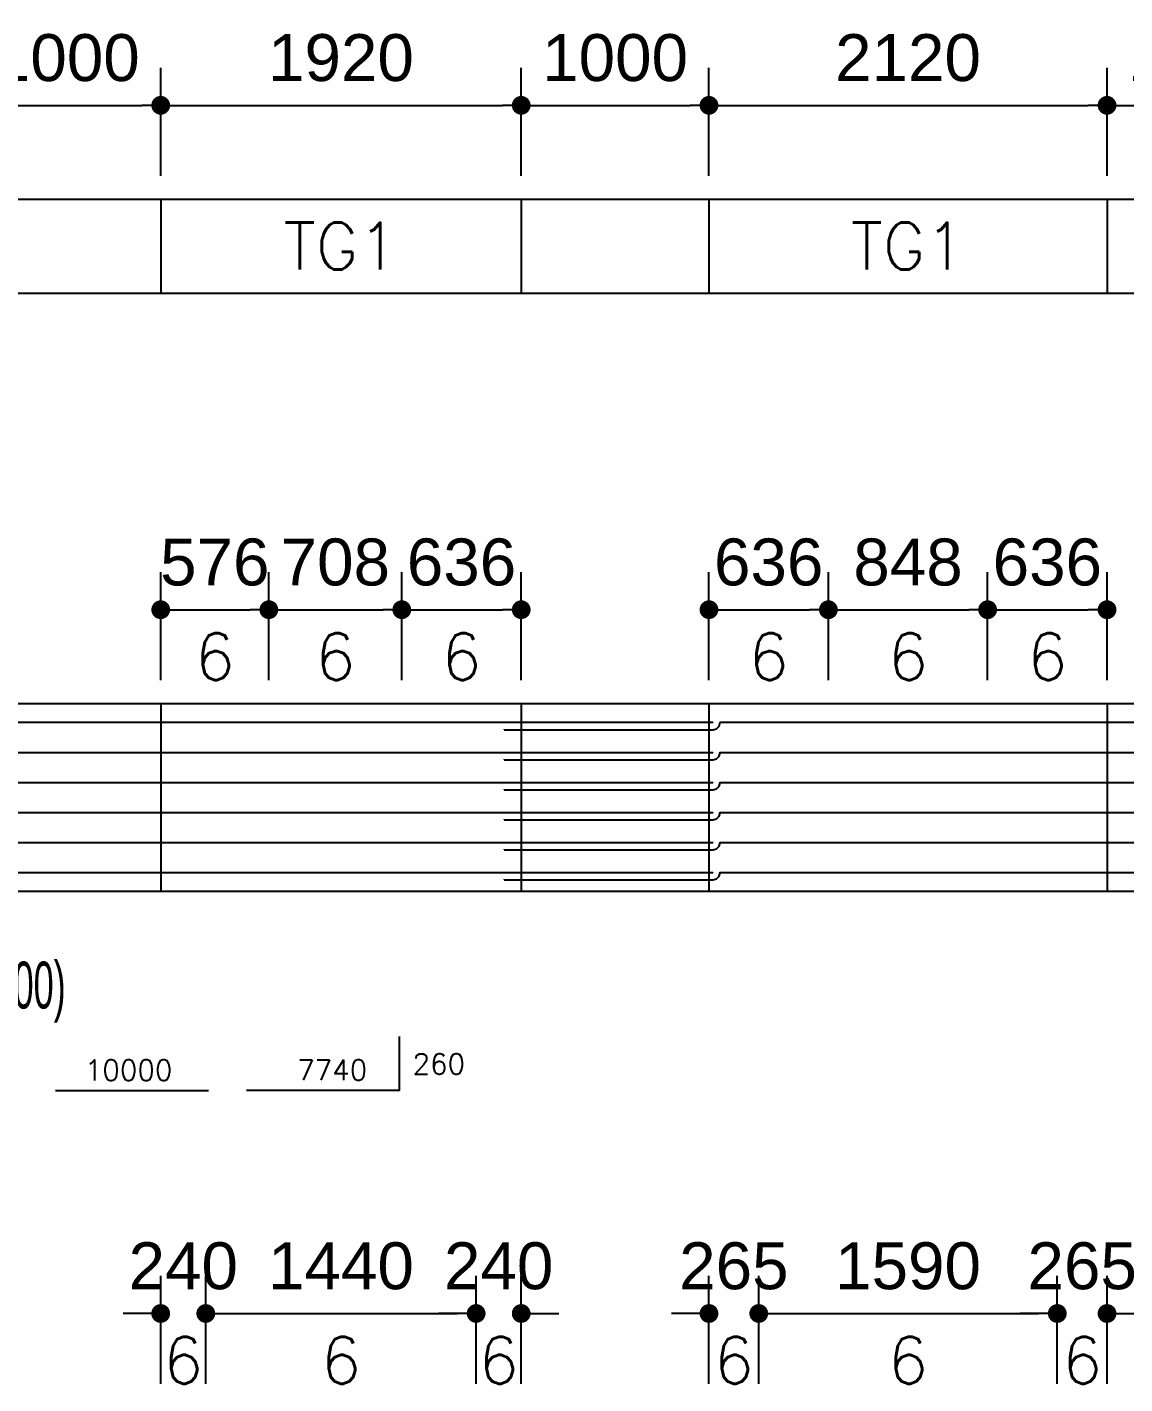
# Model space of a CAD drawing. Header units: millimetres. Extents: x 350420 to 672135, y -312840 to -44390.
# Drawn here: x 478763 to 484609, y -124435 to -117206 of the extents above; entities that cross this region are included whole.
import ezdxf
from ezdxf.enums import TextEntityAlignment as Align

# ---------------------------------------------------------------- set-up
doc = ezdxf.new("R2010")
doc.units = ezdxf.units.MM
doc.header["$LTSCALE"] = 65
doc.layers.get('Defpoints').update_dxf_attribs({"color": 145})
for name, color, linetype in [('RP_TAG', 7, 'Continuous'), ('XDIM', 7, 'Continuous'), ('XREBAR', 1, 'Continuous'), ('XSTRUCT', 2, 'Continuous')]:
    doc.layers.add(name, color=color, linetype=linetype)
doc.styles.add('RPWK1', font='arial.ttf', dxfattribs={"bigfont": 'whgtxt.shx'})
doc.styles.add('RPWK2', font='romans.shx', dxfattribs={"bigfont": 'whgtxt.shx'})
doc.styles.get("Standard").update_dxf_attribs({"font": 'arial.ttf'})
doc.styles.add('XRebar', font='Romans.shx', dxfattribs={"bigfont": 'whgtxt.shx'})
doc.dimstyles.new('XRebarm', dxfattribs={"dimscale": 100, "dimtxt": 2.5, "dimasz": 1, "dimexe": 2, "dimexo": 0, "dimgap": 1.25, "dimtad": 1, "dimdec": 0, "dimzin": 0, "dimdsep": 46, "dimtxsty": 'Standard', "dimblk": 'DOT', "dimcen": 0.09, "dimclrd": 7, "dimclre": 7, "dimclrt": 3, "dimadec": 0, "dimazin": 0, "dimtfac": 1, "dimtdec": 4, "dimtofl": 0, "dimtmove": 0, "dimatfit": 3, "dimfxl": 0, "dimtolj": 1, "dimtzin": 0, "dimarcsym": 0})

# ---------------------------------------------------------------- blocks, each defined once
blk = doc.blocks.new('_Dot')
at = {"color": 0, "linetype": 'ByBlock', "lineweight": -2}
blk.add_line((-0.5, 0), (-1, 0), dxfattribs=at)
at = {"color": 0, "linetype": 'ByBlock', "const_width": 0.5}
blk.add_lwpolyline([(-0.25, 0, 1), (0.25, 0, 1)], format="xyb", close=True, dxfattribs=at)
blk = doc.blocks.new('*D1244')
at = {"layer": 'Defpoints', "color": 0, "linetype": 'Continuous', "transparency": 16777216}
for p in [(479474, -117622.5), (478474, -117997.5), (479474, -117997.5)]:
    blk.add_point(p, dxfattribs=at).dxf.unprotected_set("ltscale", 0)
at = {"layer": 'XDIM', "color": 7, "linetype": 'Continuous', "lineweight": -2, "transparency": 16777216}
for p, q in [((478474, -117997.5), (478474, -117422.5)), ((479474, -117997.5), (479474, -117422.5)), ((478574, -117622.5), (479374, -117622.5))]:
    blk.add_line(p, q, dxfattribs=at).dxf.unprotected_set("ltscale", 0)
at = {"layer": 'XDIM', "color": 7, "linetype": 'Continuous', "lineweight": -2, "transparency": 16777216, "xscale": 100, "yscale": 100, "zscale": 100, "rotation": 180}
blk.add_blockref('_Dot', (478474, -117622.5), dxfattribs=at).dxf.unprotected_set("ltscale", 0)
at = {"layer": 'XDIM', "color": 7, "linetype": 'Continuous', "lineweight": -2, "transparency": 16777216, "xscale": 100, "yscale": 100, "zscale": 100}
blk.add_blockref('_Dot', (479474, -117622.5), dxfattribs=at).dxf.unprotected_set("ltscale", 0)
at = {"layer": 'XDIM', "color": 3, "linetype": 'Continuous', "transparency": 16777216, "insert": (478974, -117369.9), "char_height": 250, "attachment_point": 5}
blk.add_mtext('\\A1;1000', dxfattribs=at).dxf.unprotected_set("ltscale", 0)
blk = doc.blocks.new('*D1245')
at = {"layer": 'Defpoints', "color": 0, "linetype": 'Continuous', "transparency": 16777216}
for p in [(481394, -117622.5), (479474, -117997.5), (481394, -117997.5)]:
    blk.add_point(p, dxfattribs=at).dxf.unprotected_set("ltscale", 0)
at = {"layer": 'XDIM', "color": 7, "linetype": 'Continuous', "lineweight": -2, "transparency": 16777216}
for p, q in [((479474, -117997.5), (479474, -117422.5)), ((481394, -117997.5), (481394, -117422.5)), ((479574, -117622.5), (481294, -117622.5))]:
    blk.add_line(p, q, dxfattribs=at).dxf.unprotected_set("ltscale", 0)
at = {"layer": 'XDIM', "color": 7, "linetype": 'Continuous', "lineweight": -2, "transparency": 16777216, "xscale": 100, "yscale": 100, "zscale": 100, "rotation": 180}
blk.add_blockref('_Dot', (479474, -117622.5), dxfattribs=at).dxf.unprotected_set("ltscale", 0)
at = {"layer": 'XDIM', "color": 7, "linetype": 'Continuous', "lineweight": -2, "transparency": 16777216, "xscale": 100, "yscale": 100, "zscale": 100}
blk.add_blockref('_Dot', (481394, -117622.5), dxfattribs=at).dxf.unprotected_set("ltscale", 0)
at = {"layer": 'XDIM', "color": 3, "linetype": 'Continuous', "transparency": 16777216, "insert": (480434, -117369.9), "char_height": 250, "attachment_point": 5}
blk.add_mtext('\\A1;1920', dxfattribs=at).dxf.unprotected_set("ltscale", 0)
blk = doc.blocks.new('*D1246')
at = {"layer": 'Defpoints', "color": 0, "linetype": 'Continuous', "transparency": 16777216}
for p in [(482394, -117622.5), (481394, -117997.5), (482394, -117997.5)]:
    blk.add_point(p, dxfattribs=at).dxf.unprotected_set("ltscale", 0)
at = {"layer": 'XDIM', "color": 7, "linetype": 'Continuous', "lineweight": -2, "transparency": 16777216}
for p, q in [((481394, -117997.5), (481394, -117422.5)), ((482394, -117997.5), (482394, -117422.5)), ((481494, -117622.5), (482294, -117622.5))]:
    blk.add_line(p, q, dxfattribs=at).dxf.unprotected_set("ltscale", 0)
at = {"layer": 'XDIM', "color": 7, "linetype": 'Continuous', "lineweight": -2, "transparency": 16777216, "xscale": 100, "yscale": 100, "zscale": 100, "rotation": 180}
blk.add_blockref('_Dot', (481394, -117622.5), dxfattribs=at).dxf.unprotected_set("ltscale", 0)
at = {"layer": 'XDIM', "color": 7, "linetype": 'Continuous', "lineweight": -2, "transparency": 16777216, "xscale": 100, "yscale": 100, "zscale": 100}
blk.add_blockref('_Dot', (482394, -117622.5), dxfattribs=at).dxf.unprotected_set("ltscale", 0)
at = {"layer": 'XDIM', "color": 3, "linetype": 'Continuous', "transparency": 16777216, "insert": (481894, -117369.9), "char_height": 250, "attachment_point": 5}
blk.add_mtext('\\A1;1000', dxfattribs=at).dxf.unprotected_set("ltscale", 0)
blk = doc.blocks.new('*D1247')
at = {"layer": 'Defpoints', "color": 0, "linetype": 'Continuous', "transparency": 16777216}
for p in [(484514, -117622.5), (482394, -117997.5), (484514, -117997.5)]:
    blk.add_point(p, dxfattribs=at).dxf.unprotected_set("ltscale", 0)
at = {"layer": 'XDIM', "color": 7, "linetype": 'Continuous', "lineweight": -2, "transparency": 16777216}
for p, q in [((482394, -117997.5), (482394, -117422.5)), ((484514, -117997.5), (484514, -117422.5)), ((482494, -117622.5), (484414, -117622.5))]:
    blk.add_line(p, q, dxfattribs=at).dxf.unprotected_set("ltscale", 0)
at = {"layer": 'XDIM', "color": 7, "linetype": 'Continuous', "lineweight": -2, "transparency": 16777216, "xscale": 100, "yscale": 100, "zscale": 100, "rotation": 180}
blk.add_blockref('_Dot', (482394, -117622.5), dxfattribs=at).dxf.unprotected_set("ltscale", 0)
at = {"layer": 'XDIM', "color": 7, "linetype": 'Continuous', "lineweight": -2, "transparency": 16777216, "xscale": 100, "yscale": 100, "zscale": 100}
blk.add_blockref('_Dot', (484514, -117622.5), dxfattribs=at).dxf.unprotected_set("ltscale", 0)
at = {"layer": 'XDIM', "color": 3, "linetype": 'Continuous', "transparency": 16777216, "insert": (483454, -117369.9), "char_height": 250, "attachment_point": 5}
blk.add_mtext('\\A1;2120', dxfattribs=at).dxf.unprotected_set("ltscale", 0)
blk = doc.blocks.new('*D1248')
at = {"layer": 'Defpoints', "color": 0, "linetype": 'Continuous', "transparency": 16777216}
for p in [(485514, -117622.5), (484514, -117997.5), (485514, -117997.5)]:
    blk.add_point(p, dxfattribs=at).dxf.unprotected_set("ltscale", 0)
at = {"layer": 'XDIM', "color": 7, "linetype": 'Continuous', "lineweight": -2, "transparency": 16777216}
for p, q in [((484514, -117997.5), (484514, -117422.5)), ((485514, -117997.5), (485514, -117422.5)), ((484614, -117622.5), (485414, -117622.5))]:
    blk.add_line(p, q, dxfattribs=at).dxf.unprotected_set("ltscale", 0)
at = {"layer": 'XDIM', "color": 7, "linetype": 'Continuous', "lineweight": -2, "transparency": 16777216, "xscale": 100, "yscale": 100, "zscale": 100, "rotation": 180}
blk.add_blockref('_Dot', (484514, -117622.5), dxfattribs=at).dxf.unprotected_set("ltscale", 0)
at = {"layer": 'XDIM', "color": 7, "linetype": 'Continuous', "lineweight": -2, "transparency": 16777216, "xscale": 100, "yscale": 100, "zscale": 100}
blk.add_blockref('_Dot', (485514, -117622.5), dxfattribs=at).dxf.unprotected_set("ltscale", 0)
at = {"layer": 'XDIM', "color": 3, "linetype": 'Continuous', "transparency": 16777216, "insert": (485014, -117369.9), "char_height": 250, "attachment_point": 5}
blk.add_mtext('\\A1;1000', dxfattribs=at).dxf.unprotected_set("ltscale", 0)
blk = doc.blocks.new('*D1263')
at = {"layer": 'Defpoints', "color": 0, "linetype": 'Continuous', "transparency": 16777216}
for p in [(480050, -120310), (479474, -120685), (480050, -120685)]:
    blk.add_point(p, dxfattribs=at).dxf.unprotected_set("ltscale", 0)
at = {"layer": 'XDIM', "color": 7, "linetype": 'Continuous', "lineweight": -2, "transparency": 16777216}
for p, q in [((479474, -120685), (479474, -120110)), ((480050, -120685), (480050, -120110)), ((479574, -120310), (479950, -120310))]:
    blk.add_line(p, q, dxfattribs=at).dxf.unprotected_set("ltscale", 0)
at = {"layer": 'XDIM', "color": 7, "linetype": 'Continuous', "lineweight": -2, "transparency": 16777216, "xscale": 100, "yscale": 100, "zscale": 100, "rotation": 180}
blk.add_blockref('_Dot', (479474, -120310), dxfattribs=at).dxf.unprotected_set("ltscale", 0)
at = {"layer": 'XDIM', "color": 7, "linetype": 'Continuous', "lineweight": -2, "transparency": 16777216, "xscale": 100, "yscale": 100, "zscale": 100}
blk.add_blockref('_Dot', (480050, -120310), dxfattribs=at).dxf.unprotected_set("ltscale", 0)
at = {"layer": 'XDIM', "color": 3, "linetype": 'Continuous', "transparency": 16777216, "insert": (479762, -120057.4), "char_height": 250, "attachment_point": 5}
blk.add_mtext('\\A1;576', dxfattribs=at).dxf.unprotected_set("ltscale", 0)
blk = doc.blocks.new('*D1264')
at = {"layer": 'Defpoints', "color": 0, "linetype": 'Continuous', "transparency": 16777216}
for p in [(480758, -120310), (480050, -120685), (480758, -120685)]:
    blk.add_point(p, dxfattribs=at).dxf.unprotected_set("ltscale", 0)
at = {"layer": 'XDIM', "color": 7, "linetype": 'Continuous', "lineweight": -2, "transparency": 16777216}
for p, q in [((480050, -120685), (480050, -120110)), ((480758, -120685), (480758, -120110)), ((480150, -120310), (480658, -120310))]:
    blk.add_line(p, q, dxfattribs=at).dxf.unprotected_set("ltscale", 0)
at = {"layer": 'XDIM', "color": 7, "linetype": 'Continuous', "lineweight": -2, "transparency": 16777216, "xscale": 100, "yscale": 100, "zscale": 100, "rotation": 180}
blk.add_blockref('_Dot', (480050, -120310), dxfattribs=at).dxf.unprotected_set("ltscale", 0)
at = {"layer": 'XDIM', "color": 7, "linetype": 'Continuous', "lineweight": -2, "transparency": 16777216, "xscale": 100, "yscale": 100, "zscale": 100}
blk.add_blockref('_Dot', (480758, -120310), dxfattribs=at).dxf.unprotected_set("ltscale", 0)
at = {"layer": 'XDIM', "color": 3, "linetype": 'Continuous', "transparency": 16777216, "insert": (480404, -120057.4), "char_height": 250, "attachment_point": 5}
blk.add_mtext('\\A1;708', dxfattribs=at).dxf.unprotected_set("ltscale", 0)
blk = doc.blocks.new('*D1265')
at = {"layer": 'Defpoints', "color": 0, "linetype": 'Continuous', "transparency": 16777216}
for p in [(481394, -120310), (480758, -120685), (481394, -120685)]:
    blk.add_point(p, dxfattribs=at).dxf.unprotected_set("ltscale", 0)
at = {"layer": 'XDIM', "color": 7, "linetype": 'Continuous', "lineweight": -2, "transparency": 16777216}
for p, q in [((480758, -120685), (480758, -120110)), ((481394, -120685), (481394, -120110)), ((480858, -120310), (481294, -120310))]:
    blk.add_line(p, q, dxfattribs=at).dxf.unprotected_set("ltscale", 0)
at = {"layer": 'XDIM', "color": 7, "linetype": 'Continuous', "lineweight": -2, "transparency": 16777216, "xscale": 100, "yscale": 100, "zscale": 100, "rotation": 180}
blk.add_blockref('_Dot', (480758, -120310), dxfattribs=at).dxf.unprotected_set("ltscale", 0)
at = {"layer": 'XDIM', "color": 7, "linetype": 'Continuous', "lineweight": -2, "transparency": 16777216, "xscale": 100, "yscale": 100, "zscale": 100}
blk.add_blockref('_Dot', (481394, -120310), dxfattribs=at).dxf.unprotected_set("ltscale", 0)
at = {"layer": 'XDIM', "color": 3, "linetype": 'Continuous', "transparency": 16777216, "insert": (481076, -120057.3), "char_height": 250, "attachment_point": 5}
blk.add_mtext('\\A1;636', dxfattribs=at).dxf.unprotected_set("ltscale", 0)
blk = doc.blocks.new('*D1266')
at = {"layer": 'Defpoints', "color": 0, "linetype": 'Continuous', "transparency": 16777216}
for p in [(483030, -120310), (482394, -120685), (483030, -120685)]:
    blk.add_point(p, dxfattribs=at).dxf.unprotected_set("ltscale", 0)
at = {"layer": 'XDIM', "color": 7, "linetype": 'Continuous', "lineweight": -2, "transparency": 16777216}
for p, q in [((482394, -120685), (482394, -120110)), ((483030, -120685), (483030, -120110)), ((482494, -120310), (482930, -120310))]:
    blk.add_line(p, q, dxfattribs=at).dxf.unprotected_set("ltscale", 0)
at = {"layer": 'XDIM', "color": 7, "linetype": 'Continuous', "lineweight": -2, "transparency": 16777216, "xscale": 100, "yscale": 100, "zscale": 100, "rotation": 180}
blk.add_blockref('_Dot', (482394, -120310), dxfattribs=at).dxf.unprotected_set("ltscale", 0)
at = {"layer": 'XDIM', "color": 7, "linetype": 'Continuous', "lineweight": -2, "transparency": 16777216, "xscale": 100, "yscale": 100, "zscale": 100}
blk.add_blockref('_Dot', (483030, -120310), dxfattribs=at).dxf.unprotected_set("ltscale", 0)
at = {"layer": 'XDIM', "color": 3, "linetype": 'Continuous', "transparency": 16777216, "insert": (482712, -120057.3), "char_height": 250, "attachment_point": 5}
blk.add_mtext('\\A1;636', dxfattribs=at).dxf.unprotected_set("ltscale", 0)
blk = doc.blocks.new('*D1267')
at = {"layer": 'Defpoints', "color": 0, "linetype": 'Continuous', "transparency": 16777216}
for p in [(483878, -120310), (483030, -120685), (483878, -120685)]:
    blk.add_point(p, dxfattribs=at).dxf.unprotected_set("ltscale", 0)
at = {"layer": 'XDIM', "color": 7, "linetype": 'Continuous', "lineweight": -2, "transparency": 16777216}
for p, q in [((483030, -120685), (483030, -120110)), ((483878, -120685), (483878, -120110)), ((483130, -120310), (483778, -120310))]:
    blk.add_line(p, q, dxfattribs=at).dxf.unprotected_set("ltscale", 0)
at = {"layer": 'XDIM', "color": 7, "linetype": 'Continuous', "lineweight": -2, "transparency": 16777216, "xscale": 100, "yscale": 100, "zscale": 100, "rotation": 180}
blk.add_blockref('_Dot', (483030, -120310), dxfattribs=at).dxf.unprotected_set("ltscale", 0)
at = {"layer": 'XDIM', "color": 7, "linetype": 'Continuous', "lineweight": -2, "transparency": 16777216, "xscale": 100, "yscale": 100, "zscale": 100}
blk.add_blockref('_Dot', (483878, -120310), dxfattribs=at).dxf.unprotected_set("ltscale", 0)
at = {"layer": 'XDIM', "color": 3, "linetype": 'Continuous', "transparency": 16777216, "insert": (483454, -120057.4), "char_height": 250, "attachment_point": 5}
blk.add_mtext('\\A1;848', dxfattribs=at).dxf.unprotected_set("ltscale", 0)
blk = doc.blocks.new('*D1268')
at = {"layer": 'Defpoints', "color": 0, "linetype": 'Continuous', "transparency": 16777216}
for p in [(484514, -120310), (483878, -120685), (484514, -120685)]:
    blk.add_point(p, dxfattribs=at).dxf.unprotected_set("ltscale", 0)
at = {"layer": 'XDIM', "color": 7, "linetype": 'Continuous', "lineweight": -2, "transparency": 16777216}
for p, q in [((483878, -120685), (483878, -120110)), ((484514, -120685), (484514, -120110)), ((483978, -120310), (484414, -120310))]:
    blk.add_line(p, q, dxfattribs=at).dxf.unprotected_set("ltscale", 0)
at = {"layer": 'XDIM', "color": 7, "linetype": 'Continuous', "lineweight": -2, "transparency": 16777216, "xscale": 100, "yscale": 100, "zscale": 100, "rotation": 180}
blk.add_blockref('_Dot', (483878, -120310), dxfattribs=at).dxf.unprotected_set("ltscale", 0)
at = {"layer": 'XDIM', "color": 7, "linetype": 'Continuous', "lineweight": -2, "transparency": 16777216, "xscale": 100, "yscale": 100, "zscale": 100}
blk.add_blockref('_Dot', (484514, -120310), dxfattribs=at).dxf.unprotected_set("ltscale", 0)
at = {"layer": 'XDIM', "color": 3, "linetype": 'Continuous', "transparency": 16777216, "insert": (484196, -120057.3), "char_height": 250, "attachment_point": 5}
blk.add_mtext('\\A1;636', dxfattribs=at).dxf.unprotected_set("ltscale", 0)
blk = doc.blocks.new('*D1287')
at = {"layer": 'Defpoints', "color": 0, "linetype": 'Continuous', "transparency": 16777216}
for p in [(479714, -124060), (479474, -124435), (479714, -124435)]:
    blk.add_point(p, dxfattribs=at).dxf.unprotected_set("ltscale", 0)
at = {"layer": 'XDIM', "color": 7, "linetype": 'Continuous', "lineweight": -2, "transparency": 16777216}
for p, q in [((479474, -124435), (479474, -123860)), ((479714, -124435), (479714, -123860)), ((479374, -124060), (479274, -124060)), ((479814, -124060), (479914, -124060))]:
    blk.add_line(p, q, dxfattribs=at).dxf.unprotected_set("ltscale", 0)
at = {"layer": 'XDIM', "color": 7, "linetype": 'Continuous', "lineweight": -2, "transparency": 16777216, "xscale": 100, "yscale": 100, "zscale": 100}
blk.add_blockref('_Dot', (479474, -124060), dxfattribs=at).dxf.unprotected_set("ltscale", 0)
at = {"layer": 'XDIM', "color": 7, "linetype": 'Continuous', "lineweight": -2, "transparency": 16777216, "xscale": 100, "yscale": 100, "zscale": 100, "rotation": 180}
blk.add_blockref('_Dot', (479714, -124060), dxfattribs=at).dxf.unprotected_set("ltscale", 0)
at = {"layer": 'XDIM', "color": 3, "linetype": 'Continuous', "transparency": 16777216, "insert": (479594, -123807.4), "char_height": 250, "attachment_point": 5}
blk.add_mtext('\\A1;240', dxfattribs=at).dxf.unprotected_set("ltscale", 0)
blk = doc.blocks.new('*D1288')
at = {"layer": 'Defpoints', "color": 0, "linetype": 'Continuous', "transparency": 16777216}
for p in [(481154, -124060), (479714, -124435), (481154, -124435)]:
    blk.add_point(p, dxfattribs=at).dxf.unprotected_set("ltscale", 0)
at = {"layer": 'XDIM', "color": 7, "linetype": 'Continuous', "lineweight": -2, "transparency": 16777216}
for p, q in [((479714, -124435), (479714, -123860)), ((481154, -124435), (481154, -123860)), ((479814, -124060), (481054, -124060))]:
    blk.add_line(p, q, dxfattribs=at).dxf.unprotected_set("ltscale", 0)
at = {"layer": 'XDIM', "color": 7, "linetype": 'Continuous', "lineweight": -2, "transparency": 16777216, "xscale": 100, "yscale": 100, "zscale": 100, "rotation": 180}
blk.add_blockref('_Dot', (479714, -124060), dxfattribs=at).dxf.unprotected_set("ltscale", 0)
at = {"layer": 'XDIM', "color": 7, "linetype": 'Continuous', "lineweight": -2, "transparency": 16777216, "xscale": 100, "yscale": 100, "zscale": 100}
blk.add_blockref('_Dot', (481154, -124060), dxfattribs=at).dxf.unprotected_set("ltscale", 0)
at = {"layer": 'XDIM', "color": 3, "linetype": 'Continuous', "transparency": 16777216, "insert": (480434, -123807.4), "char_height": 250, "attachment_point": 5}
blk.add_mtext('\\A1;1440', dxfattribs=at).dxf.unprotected_set("ltscale", 0)
blk = doc.blocks.new('*D1289')
at = {"layer": 'Defpoints', "color": 0, "linetype": 'Continuous', "transparency": 16777216}
for p in [(481394, -124060), (481154, -124435), (481394, -124435)]:
    blk.add_point(p, dxfattribs=at).dxf.unprotected_set("ltscale", 0)
at = {"layer": 'XDIM', "color": 7, "linetype": 'Continuous', "lineweight": -2, "transparency": 16777216}
for p, q in [((481154, -124435), (481154, -123860)), ((481394, -124435), (481394, -123860)), ((481054, -124060), (480954, -124060)), ((481494, -124060), (481594, -124060))]:
    blk.add_line(p, q, dxfattribs=at).dxf.unprotected_set("ltscale", 0)
at = {"layer": 'XDIM', "color": 7, "linetype": 'Continuous', "lineweight": -2, "transparency": 16777216, "xscale": 100, "yscale": 100, "zscale": 100}
blk.add_blockref('_Dot', (481154, -124060), dxfattribs=at).dxf.unprotected_set("ltscale", 0)
at = {"layer": 'XDIM', "color": 7, "linetype": 'Continuous', "lineweight": -2, "transparency": 16777216, "xscale": 100, "yscale": 100, "zscale": 100, "rotation": 180}
blk.add_blockref('_Dot', (481394, -124060), dxfattribs=at).dxf.unprotected_set("ltscale", 0)
at = {"layer": 'XDIM', "color": 3, "linetype": 'Continuous', "transparency": 16777216, "insert": (481274, -123807.4), "char_height": 250, "attachment_point": 5}
blk.add_mtext('\\A1;240', dxfattribs=at).dxf.unprotected_set("ltscale", 0)
blk = doc.blocks.new('*D1290')
at = {"layer": 'Defpoints', "color": 0, "linetype": 'Continuous', "transparency": 16777216}
for p in [(482659, -124060), (482394, -124435), (482659, -124435)]:
    blk.add_point(p, dxfattribs=at).dxf.unprotected_set("ltscale", 0)
at = {"layer": 'XDIM', "color": 7, "linetype": 'Continuous', "lineweight": -2, "transparency": 16777216}
for p, q in [((482394, -124435), (482394, -123860)), ((482659, -124435), (482659, -123860)), ((482294, -124060), (482194, -124060)), ((482759, -124060), (482859, -124060))]:
    blk.add_line(p, q, dxfattribs=at).dxf.unprotected_set("ltscale", 0)
at = {"layer": 'XDIM', "color": 7, "linetype": 'Continuous', "lineweight": -2, "transparency": 16777216, "xscale": 100, "yscale": 100, "zscale": 100}
blk.add_blockref('_Dot', (482394, -124060), dxfattribs=at).dxf.unprotected_set("ltscale", 0)
at = {"layer": 'XDIM', "color": 7, "linetype": 'Continuous', "lineweight": -2, "transparency": 16777216, "xscale": 100, "yscale": 100, "zscale": 100, "rotation": 180}
blk.add_blockref('_Dot', (482659, -124060), dxfattribs=at).dxf.unprotected_set("ltscale", 0)
at = {"layer": 'XDIM', "color": 3, "linetype": 'Continuous', "transparency": 16777216, "insert": (482526.5, -123807.4), "char_height": 250, "attachment_point": 5}
blk.add_mtext('\\A1;265', dxfattribs=at).dxf.unprotected_set("ltscale", 0)
blk = doc.blocks.new('*D1291')
at = {"layer": 'Defpoints', "color": 0, "linetype": 'Continuous', "transparency": 16777216}
for p in [(484249, -124060), (482659, -124435), (484249, -124435)]:
    blk.add_point(p, dxfattribs=at).dxf.unprotected_set("ltscale", 0)
at = {"layer": 'XDIM', "color": 7, "linetype": 'Continuous', "lineweight": -2, "transparency": 16777216}
for p, q in [((482659, -124435), (482659, -123860)), ((484249, -124435), (484249, -123860)), ((482759, -124060), (484149, -124060))]:
    blk.add_line(p, q, dxfattribs=at).dxf.unprotected_set("ltscale", 0)
at = {"layer": 'XDIM', "color": 7, "linetype": 'Continuous', "lineweight": -2, "transparency": 16777216, "xscale": 100, "yscale": 100, "zscale": 100, "rotation": 180}
blk.add_blockref('_Dot', (482659, -124060), dxfattribs=at).dxf.unprotected_set("ltscale", 0)
at = {"layer": 'XDIM', "color": 7, "linetype": 'Continuous', "lineweight": -2, "transparency": 16777216, "xscale": 100, "yscale": 100, "zscale": 100}
blk.add_blockref('_Dot', (484249, -124060), dxfattribs=at).dxf.unprotected_set("ltscale", 0)
at = {"layer": 'XDIM', "color": 3, "linetype": 'Continuous', "transparency": 16777216, "insert": (483454, -123807.4), "char_height": 250, "attachment_point": 5}
blk.add_mtext('\\A1;1590', dxfattribs=at).dxf.unprotected_set("ltscale", 0)
blk = doc.blocks.new('*D1292')
at = {"layer": 'Defpoints', "color": 0, "linetype": 'Continuous', "transparency": 16777216}
for p in [(484514, -124060), (484249, -124435), (484514, -124435)]:
    blk.add_point(p, dxfattribs=at).dxf.unprotected_set("ltscale", 0)
at = {"layer": 'XDIM', "color": 7, "linetype": 'Continuous', "lineweight": -2, "transparency": 16777216}
for p, q in [((484249, -124435), (484249, -123860)), ((484514, -124435), (484514, -123860)), ((484149, -124060), (484049, -124060)), ((484614, -124060), (484714, -124060))]:
    blk.add_line(p, q, dxfattribs=at).dxf.unprotected_set("ltscale", 0)
at = {"layer": 'XDIM', "color": 7, "linetype": 'Continuous', "lineweight": -2, "transparency": 16777216, "xscale": 100, "yscale": 100, "zscale": 100}
blk.add_blockref('_Dot', (484249, -124060), dxfattribs=at).dxf.unprotected_set("ltscale", 0)
at = {"layer": 'XDIM', "color": 7, "linetype": 'Continuous', "lineweight": -2, "transparency": 16777216, "xscale": 100, "yscale": 100, "zscale": 100, "rotation": 180}
blk.add_blockref('_Dot', (484514, -124060), dxfattribs=at).dxf.unprotected_set("ltscale", 0)
at = {"layer": 'XDIM', "color": 3, "linetype": 'Continuous', "transparency": 16777216, "insert": (484381.5, -123807.4), "char_height": 250, "attachment_point": 5}
blk.add_mtext('\\A1;265', dxfattribs=at).dxf.unprotected_set("ltscale", 0)
blk = doc.blocks.new('*U1782', base_point=(476119.5834, -122310))
at = {"layer": 'RP_TAG', "color": 0, "linetype": 'Continuous', "ltscale": 100}
for centre in [(475799.8334, -122722.5), (476306.0834, -122722.5), (476812.3334, -122722.5)]:
    blk.add_circle(centre, 225, dxfattribs=at)
at = {"layer": 'RP_TAG', "color": 0, "linetype": 'Continuous', "ltscale": 100, "style": 'RPWK1', "width": 0.55}
blk.add_text('6-*UHD16-(10000+10000+8000)', height=250, dxfattribs=at).set_placement((476181.0834, -122310), align=Align.MIDDLE_LEFT)
at = {"layer": 'RP_TAG', "color": 0, "linetype": 'Continuous', "ltscale": 100, "style": 'RPWK1', "width": 0.5}
for s, p in [('8', (475799.8334, -122722.5)), ('7', (476306.0834, -122722.5)), ('9', (476812.3334, -122722.5))]:
    blk.add_text(s, height=250, dxfattribs=at).set_placement(p, align=Align.MIDDLE_CENTER)

msp = doc.modelspace()

# ---------------------------------------------------------------- linework, layer by layer
at = {"layer": 'RP_TAG', "color": 250, "linetype": 'Continuous', "ltscale": 100}
for p, q in [((478813.9, -122497.5), (478813.9, -122497.5)), ((479830.6, -122497.5), (479830.7, -122497.5))]:
    msp.add_line(p, q, dxfattribs=at)
at = {"layer": 'RP_TAG', "color": 1, "linetype": 'Continuous', "ltscale": 100}
for points in [[(480744.7, -122584.1), (480744.7, -122872.5), (479930.6, -122872.5)], [(478913.9, -122872.5), (479728.1, -122872.5)]]:
    msp.add_lwpolyline(points, dxfattribs=at)
at = {"layer": 'XREBAR', "color": 1, "linetype": 'Continuous'}
for points in [[(472857.8, -121093.8), (472674, -120910), (482414, -120910), (482414, -120910)], [(481304, -120950), (481304, -120950), (482414, -120950), (482434, -120944.6), (482448.6, -120930), (482454, -120910), (491304, -120910), (491304, -120910)], [(472857.8, -121253.8), (472674, -121070), (482414, -121070), (482414, -121070)], [(481304, -121110), (481304, -121110), (482414, -121110), (482434, -121104.6), (482448.6, -121090), (482454, -121070), (491304, -121070), (491304, -121070)], [(472857.8, -121413.8), (472674, -121230), (482414, -121230), (482414, -121230)], [(481304, -121270), (481304, -121270), (482414, -121270), (482434, -121264.6), (482448.6, -121250), (482454, -121230), (491304, -121230), (491304, -121230)], [(472857.8, -121573.8), (472674, -121390), (482414, -121390), (482414, -121390)], [(481304, -121430), (481304, -121430), (482414, -121430), (482434, -121424.6), (482448.6, -121410), (482454, -121390), (491304, -121390), (491304, -121390)], [(472857.8, -121733.8), (472674, -121550), (482414, -121550), (482414, -121550)], [(481304, -121590), (481304, -121590), (482414, -121590), (482434, -121584.6), (482448.6, -121570), (482454, -121550), (491304, -121550), (491304, -121550)], [(472857.8, -121893.8), (472674, -121710), (482414, -121710), (482414, -121710)], [(481304, -121750), (481304, -121750), (482414, -121750), (482434, -121744.6), (482448.6, -121730), (482454, -121710), (491304, -121710), (491304, -121710)]]:
    msp.add_lwpolyline(points, dxfattribs=at).dxf.unprotected_set("ltscale", 0)
at = {"layer": 'XSTRUCT', "color": 2, "linetype": 'Continuous'}
for p, q in [((478474, -118122.5), (479474, -118122.5)), ((481394, -118122.5), (482394, -118122.5)), ((484514, -118122.5), (485514, -118122.5)), ((478474, -118622.5), (479474, -118622.5)), ((481394, -118622.5), (482394, -118622.5)), ((484514, -118622.5), (485514, -118622.5)), ((478474, -120810), (479474, -120810)), ((479474, -120810), (481394, -120810)), ((481394, -120810), (482394, -120810)), ((482394, -120810), (484514, -120810)), ((484514, -120810), (485514, -120810)), ((478474, -121810), (479474, -121810)), ((479474, -121810), (481394, -121810)), ((481394, -121810), (482394, -121810)), ((482394, -121810), (484514, -121810)), ((484514, -121810), (485514, -121810))]:
    msp.add_line(p, q, dxfattribs=at).dxf.unprotected_set("ltscale", 0)
at = {"layer": 'XSTRUCT', "color": 1, "linetype": 'Continuous'}
for p, q in [((479474, -118122.5), (481394, -118122.5)), ((482394, -118122.5), (484514, -118122.5)), ((479474, -118622.5), (481394, -118622.5)), ((482394, -118622.5), (484514, -118622.5))]:
    msp.add_line(p, q, dxfattribs=at).dxf.unprotected_set("ltscale", 0)
at = {"layer": 'XSTRUCT', "color": 253, "linetype": 'Continuous'}
for p, q in [((479474, -118122.5), (479474, -118622.5)), ((481394, -118122.5), (481394, -118622.5)), ((482394, -118122.5), (482394, -118622.5)), ((484514, -118122.5), (484514, -118622.5)), ((479474, -120810), (479474, -121810)), ((481394, -120810), (481394, -121810)), ((482394, -120810), (482394, -121810)), ((484514, -120810), (484514, -121810))]:
    msp.add_line(p, q, dxfattribs=at).dxf.unprotected_set("ltscale", 0)

# ---------------------------------------------------------------- block references
at = {"layer": 'RP_TAG', "color": 171, "linetype": 'Continuous', "ltscale": 1.15363e-317}
msp.add_blockref('*U1782', (476119.6, -122310), dxfattribs=at)

# ---------------------------------------------------------------- texts
at = {"layer": 'RP_TAG', "color": 2, "linetype": 'Continuous', "ltscale": 100, "style": 'RPWK2'}
msp.add_text('260', height=108.89, rotation=359.99998, dxfattribs=at).set_placement((480815.2, -122817.4), align=Align.BOTTOM_LEFT)
msp.add_text('10000', height=108.89, dxfattribs=at).set_placement((479303.2, -122850.6), align=Align.BOTTOM_CENTER)
msp.add_text('7740', height=108.89, rotation=359.99998, dxfattribs=at).set_placement((480387.3, -122849.7), align=Align.BOTTOM_CENTER)
at = {"layer": 'XDIM', "color": 7, "linetype": 'Continuous', "style": 'XRebar'}
for p in [(479762, -120435), (480404, -120435), (481076, -120435), (482712, -120435), (483454, -120435), (484196, -120435), (479594, -124185), (480434, -124185), (481274, -124185), (482526.5, -124185), (483454, -124185), (484381.5, -124185)]:
    e = msp.add_text('6', height=250, dxfattribs=at)
    e.set_placement(p, align=Align.TOP_CENTER)
    e.dxf.unprotected_set("ltscale", 0)
at = {"layer": 'XSTRUCT', "color": 2, "linetype": 'Continuous', "style": 'XRebar'}
for p in [(480434, -118372.5), (483454, -118372.5)]:
    e = msp.add_text('TG1', height=250, dxfattribs=at)
    e.set_placement(p, align=Align.MIDDLE_CENTER)
    e.dxf.unprotected_set("ltscale", 0)

# ---------------------------------------------------------------- dimensions: what is measured, and where the dimension line sits
at = {"layer": 'XDIM', "color": 7, "linetype": 'Continuous'}
for base, p1, p2, picture, middle in [((479474, -117622.5), (478474, -117997.5), (479474, -117997.5), '*D1244', (478974, -117622.5)), ((481394, -117622.5), (479474, -117997.5), (481394, -117997.5), '*D1245', (480434, -117622.5)), ((482394, -117622.5), (481394, -117997.5), (482394, -117997.5), '*D1246', (481894, -117622.5)), ((484514, -117622.5), (482394, -117997.5), (484514, -117997.5), '*D1247', (483454, -117622.5)), ((485514, -117622.5), (484514, -117997.5), (485514, -117997.5), '*D1248', (485014, -117622.5)), ((480050, -120310), (479474, -120685), (480050, -120685), '*D1263', (479762, -120310)), ((480758, -120310), (480050, -120685), (480758, -120685), '*D1264', (480404, -120310)), ((481394, -120310), (480758, -120685), (481394, -120685), '*D1265', (481076, -120310)), ((483030, -120310), (482394, -120685), (483030, -120685), '*D1266', (482712, -120310)), ((483878, -120310), (483030, -120685), (483878, -120685), '*D1267', (483454, -120310)), ((484514, -120310), (483878, -120685), (484514, -120685), '*D1268', (484196, -120310)), ((479714, -124060), (479474, -124435), (479714, -124435), '*D1287', (479594, -124060)), ((481154, -124060), (479714, -124435), (481154, -124435), '*D1288', (480434, -124060)), ((481394, -124060), (481154, -124435), (481394, -124435), '*D1289', (481274, -124060)), ((482659, -124060), (482394, -124435), (482659, -124435), '*D1290', (482526.5, -124060)), ((484249, -124060), (482659, -124435), (484249, -124435), '*D1291', (483454, -124060)), ((484514, -124060), (484249, -124435), (484514, -124435), '*D1292', (484381.5, -124060))]:
    dim = msp.add_linear_dim(base=base, p1=p1, p2=p2, angle=0, dimstyle='XRebarm', override={"dimscale": 100}, dxfattribs=at)
    dim.commit()
    dim.dimension.update_dxf_attribs({"geometry": picture, "text_midpoint": middle, "dimtype": 161})
    dim.dimension.dxf.unprotected_set("ltscale", 0)

doc.saveas('drawing.dxf')
